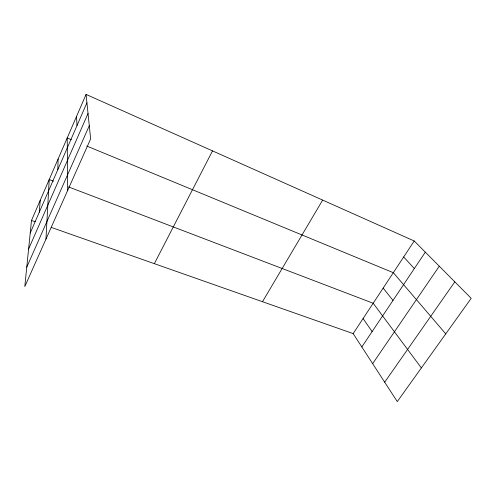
<?xml version="1.0" encoding="UTF-8"?>
<svg xmlns="http://www.w3.org/2000/svg" width="496" height="496" viewBox="0 0 496 496"><rect width="100%" height="100%" fill="white"/><g stroke="black" fill="none" stroke-linecap="round" stroke-linejoin="round"><path stroke-width="0.74" d="M57.834 169.595L58.106 158.987M45.961 239.122L49.209 179.54L53.494 181.176M39.302 212.17L40.25 200.229M86.068 94.407L31.496 220.453L24.8 286.576L90.644 138.93L86.068 94.407L414.216 240.988L471.2 298.319L397.284 401.593L353.164 333.61L51.2 227.379M30.225 233.021L86.924 102.771M28.601 249.023L88.028 113.485M26.765 267.146L89.286 125.711M154.349 263.667L212.517 150.896M262.483 301.711L322.667 200.093M353.164 333.61L414.216 240.988M361.826 346.952L425.32 252.16M372.657 363.649L439.27 266.197M384.685 382.174L454.82 281.84M31.496 220.453L35.148 221.737M68.498 186.905L373.178 303.254L421.371 367.939M71.405 139.698L67.208 137.962L67.679 190.433M86.8 146.053L393.322 272.688L445.755 333.87M403.676 256.984L414.34 268.553M383.16 288.108L392.993 300.427M363.078 318.568L372.124 331.582M76.527 116.442L76.992 125.587"/></g></svg>
